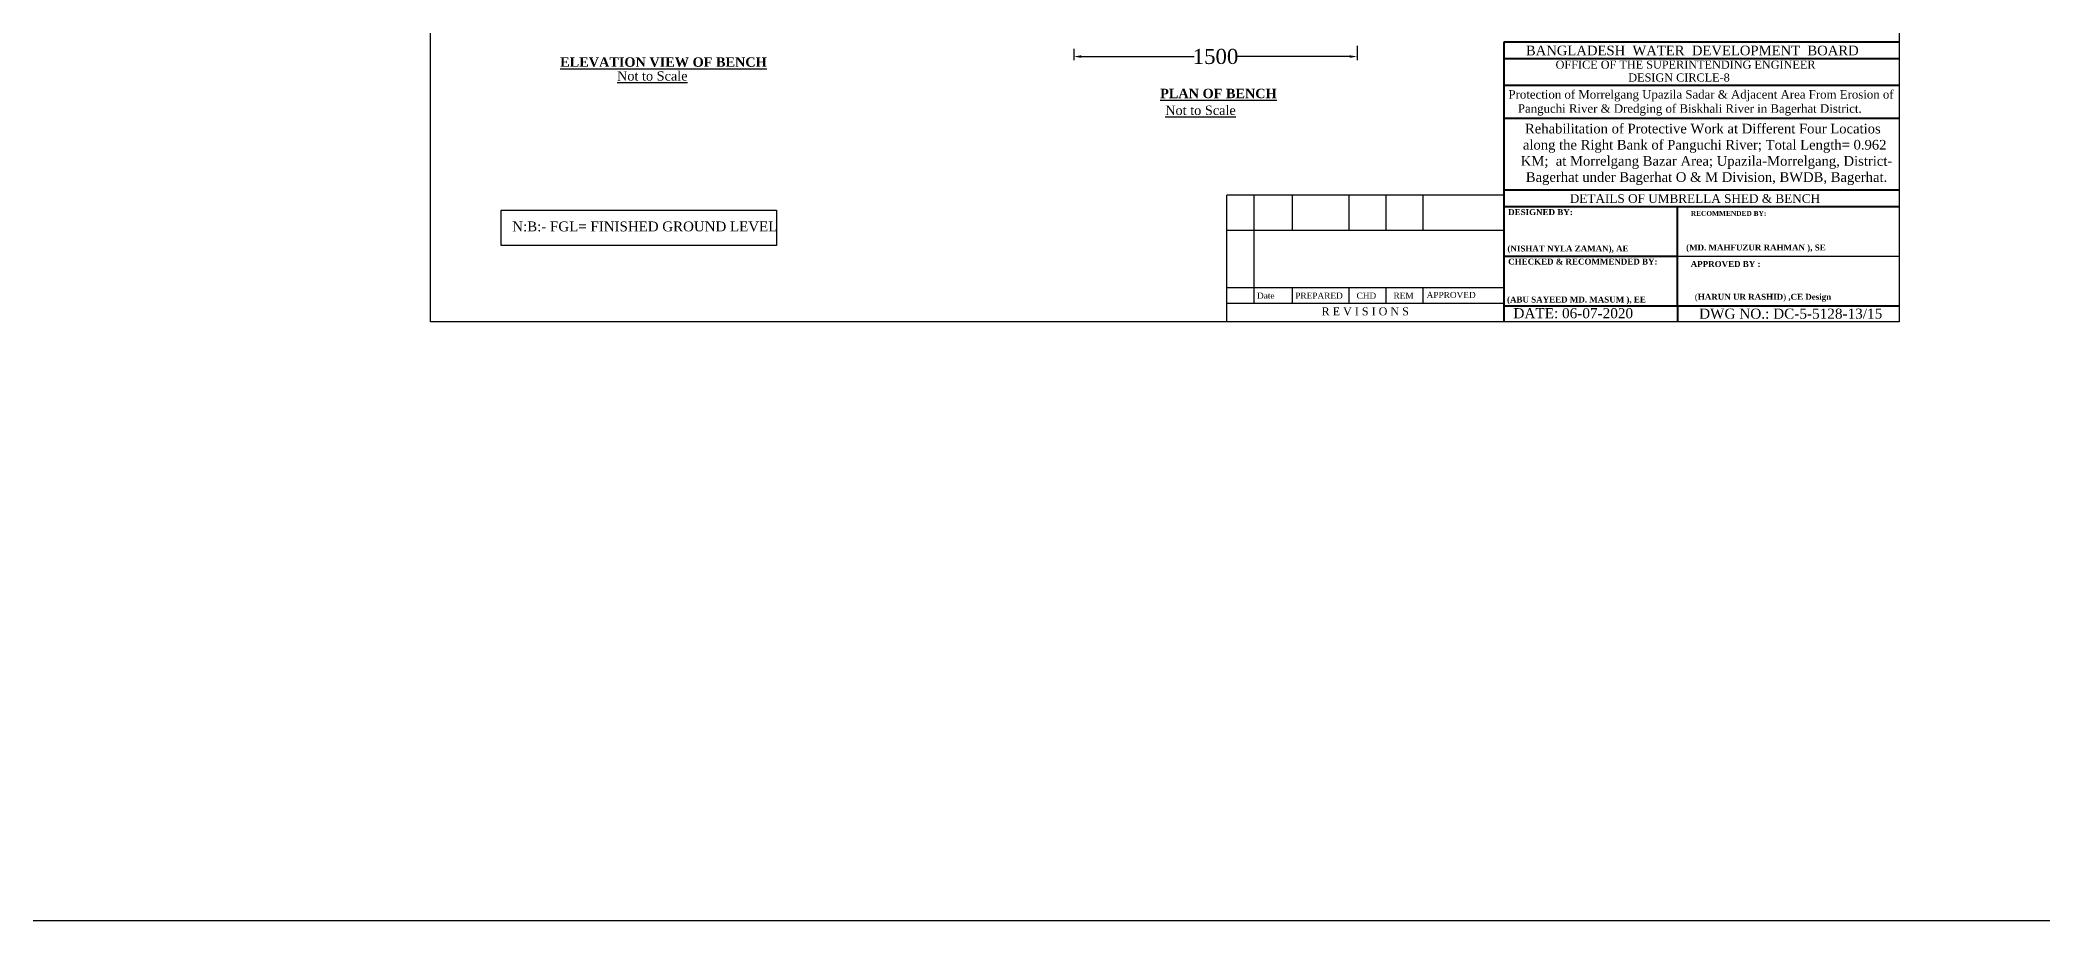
# Model space of a CAD drawing. Header units: metres. Extents: x -2434 to 11656, y -15288 to 8109.
# Drawn here: x 3931.5 to 4143.5, y -11792.2 to -11699 of the extents above; entities that cross this region are included whole.
import ezdxf
from ezdxf.enums import TextEntityAlignment as Align

# ---------------------------------------------------------------- set-up
doc = ezdxf.new("R2010")
doc.units = ezdxf.units.M
doc.layers.add('LINE', color=7, linetype='Continuous')
doc.layers.add('sheet', color=1, linetype='Continuous', lineweight=15)
doc.styles.add('dim', font='isocp.shx')
doc.styles.add('Kazi_T_H', font='timesbd.ttf')
doc.styles.get("Standard").update_dxf_attribs({"font": 'times.ttf'})
doc.dimstyles.new('STANDARD$0', dxfattribs={"dimscale": 0, "dimtxt": 8, "dimasz": 8, "dimexe": 4, "dimexo": 0, "dimgap": 2, "dimtad": 1, "dimdec": 0, "dimzin": 0, "dimdsep": 46, "dimtxsty": 'dim', "dimblk": 'DOTSMALL', "dimcen": 1, "dimclrd": 6, "dimclre": 6, "dimclrt": 256, "dimadec": 0, "dimazin": 0, "dimtfac": 1, "dimtdec": 0, "dimtix": 1, "dimtofl": 0, "dimtmove": 1, "dimatfit": 3, "dimldrblk": 'DOTSMALL', "dimfxl": 6, "dimtolj": 1, "dimtzin": 0, "dimarcsym": 0})

# ---------------------------------------------------------------- blocks, each defined once
blk = doc.blocks.new('*D381')
at = {"layer": 'Defpoints', "color": 0, "lineweight": -3}
for p in [(4040.94, -11699.68), (4070.94, -11699.36), (4070.94, -11700.71)]:
    blk.add_point(p, dxfattribs=at)
at = {"layer": 'sheet', "color": 0, "lineweight": -2}
for p, q in [((4040.94, -11699.9), (4040.94, -11701.08)), ((4041.74, -11700.71), (4053.67, -11700.71)), ((4070.14, -11700.71), (4058.21, -11700.71)), ((4070.94, -11699.58), (4070.94, -11701.08))]:
    blk.add_line(p, q, dxfattribs=at)
at = {"layer": 'sheet', "color": 0, "lineweight": -3}
for points in [[(4041.74, -11700.58), (4041.74, -11700.85), (4040.94, -11700.71)], [(4070.14, -11700.58), (4070.14, -11700.85), (4070.94, -11700.71)]]:
    blk.add_solid(points, dxfattribs=at)
at = {"layer": 'sheet', "color": 0, "lineweight": -3, "insert": (4055.94, -11700.71), "char_height": 0.4, "attachment_point": 5}
blk.add_mtext('\\A1;{\\H4x;1500}', dxfattribs=at)

msp = doc.modelspace()

# ---------------------------------------------------------------- linework, layer by layer
at = {"color": 0, "linetype": 'Continuous', "lineweight": -3, "ltscale": 0.5}
msp.add_line((4104.830146, -11721.857047), (4128.295396, -11721.857047), dxfattribs=at)
at = {"color": 7, "lineweight": 5, "ltscale": 0.2, "true_color": 0xffffff}
for p in [(4128.295396, -11727.097959), (4086.450339, -11728.805735)]:
    msp.add_line(p, (4128.295396, -11728.805735), dxfattribs=at)
at = {"color": 0, "linetype": 'Continuous', "lineweight": -3, "ltscale": 0.5}
msp.add_lwpolyline([(1816.766285, -11539.184507), (4613.12762, -11539.184507), (4613.12762, -11792.229715), (1816.766285, -11792.229715)], close=True, dxfattribs=at)
msp.add_lwpolyline([(4128.295396, -11728.805735), (3972.851945, -11728.805735), (3972.851945, -11620.970175), (4128.295396, -11620.970175)], close=True)
at = {"color": 0, "linetype": 'ByBlock', "lineweight": -3, "ltscale": 0.5}
msp.add_lwpolyline([(3980.313654, -11716.976051), (4009.470675, -11716.976051), (4009.470675, -11720.715938), (3980.313654, -11720.715938)], close=True, dxfattribs=at)
at = {"layer": 'LINE', "color": 0, "linetype": 'ByBlock', "lineweight": 40, "ltscale": 0.5}
for p, q in [((4128.295396, -11699.184162), (4086.450339, -11699.184162)), ((4086.450339, -11699.184162), (4086.450339, -11728.805735)), ((4128.295396, -11700.969332), (4086.450339, -11700.969332)), ((4128.295396, -11703.779476), (4086.448011, -11703.779476)), ((4128.295396, -11707.26971), (4086.448011, -11707.26971)), ((4128.295396, -11714.848303), (4086.450339, -11714.848303)), ((4128.295396, -11716.616134), (4086.450339, -11716.616134)), ((4104.830146, -11727.097959), (4104.830146, -11716.616134)), ((4086.450339, -11721.857047), (4104.830146, -11721.857047)), ((4086.450339, -11727.097959), (4128.295396, -11727.097959)), ((4104.892694, -11728.805735), (4104.892694, -11727.097959))]:
    msp.add_line(p, q, dxfattribs=at)
at = {"layer": 'LINE', "lineweight": -2, "ltscale": 0.5}
for p, q in [((4086.450339, -11715.39804), (4057.127925, -11715.39804)), ((4057.127925, -11728.805735), (4057.127925, -11715.39804)), ((4060.006573, -11715.39804), (4060.006573, -11726.842423)), ((4064.057744, -11715.39804), (4064.057744, -11719.140283)), ((4070.060779, -11715.39804), (4070.060779, -11719.140283)), ((4073.971528, -11715.39804), (4073.971528, -11719.140283)), ((4077.882277, -11715.39804), (4077.882277, -11719.140283)), ((4086.450339, -11719.140283), (4057.127925, -11719.140283)), ((4086.450339, -11725.215284), (4057.127925, -11725.215284)), ((4064.057744, -11725.215284), (4064.057744, -11726.842423)), ((4070.060779, -11725.215284), (4070.060779, -11726.842423)), ((4073.971528, -11725.215284), (4073.971528, -11726.842423)), ((4077.882277, -11725.215284), (4077.882277, -11726.842423)), ((4086.450339, -11726.842423), (4057.127925, -11726.842423))]:
    msp.add_line(p, q, dxfattribs=at)

# ---------------------------------------------------------------- texts
at = {"color": 0, "linetype": 'ByBlock', "lineweight": 30, "ltscale": 0.5, "insert": (3981.498212, -11718.173796), "char_height": 1.04780933, "width": 46.00178369, "attachment_point": 1}
msp.add_mtext('N:B:- FGL= FINISHED GROUND LEVEL\\P ', dxfattribs=at)
at = {"layer": 'LINE', "color": 0, "linetype": 'ByBlock', "lineweight": 40, "ltscale": 0.5}
for s, height, p in [('BANGLADESH  WATER  DEVELOPMENT  BOARD', 1.02638263, (4106.408415, -11700.58261)), ('OFFICE OF THE SUPERINTENDING ENGINEER', 0.85606931, (4105.695951, -11701.996231)), ('DESIGN CIRCLE-8', 0.85606931, (4105.003292, -11703.358995)), ('DETAILS OF UMBRELLA SHED & BENCH', 0.92455485, (4106.690826, -11716.207612))]:
    msp.add_text(s, height=height, dxfattribs=at).set_placement(p, align=Align.CENTER)
at = {"layer": 'LINE', "color": 0, "linetype": 'ByBlock', "lineweight": 40, "ltscale": 0.5, "style": 'Kazi_T_H'}
for s, height, p in [('DESIGNED BY:', 0.62890946, (4086.918562, -11717.496608)), ('RECOMMENDED BY:', 0.51083171, (4106.249806, -11717.57888)), ('(NISHAT NYLA ZAMAN), AE', 0.62890946, (4086.838038, -11721.349832)), ('(MD. MAHFUZUR RAHMAN ), SE', 0.62890946, (4105.7541, -11721.241821)), ('CHECKED & RECOMMENDED BY:', 0.62890946, (4086.918562, -11722.73752)), ('APPROVED BY :', 0.62890946, (4106.242277, -11722.988707)), ('(ABU SAYEED MD. MASUM ), EE', 0.62890946, (4086.798033, -11726.755288))]:
    msp.add_text(s, height=height, dxfattribs=at).set_placement(p)
at = {"layer": 'LINE', "lineweight": -2, "ltscale": 0.5}
for s, p in [('Date', (4060.332001, -11726.354281)), ('PREPARED', (4064.383172, -11726.354281)), ('CHD', (4070.874348, -11726.354281)), ('REM', (4074.785097, -11726.354281)), ('APPROVED', (4078.289918, -11726.276566))]:
    msp.add_text(s, height=0.6508554, dxfattribs=at).set_placement(p)
msp.add_text('R E V I S I O N S', height=0.84691938, dxfattribs=at).set_placement((4071.787968, -11728.112802), align=Align.CENTER)
at = {"layer": 'LINE', "color": 0, "linetype": 'ByBlock', "lineweight": 40, "ltscale": 0.5}
for s, p in [('DATE: 06-07-2020', (4087.471949, -11728.418572)), ('DWG NO.: DC-5-5128-13/15', (4107.130434, -11728.46504))]:
    msp.add_text(s, height=1.06735992, dxfattribs=at).set_placement(p)
for s, insert, char_height, width, attachment_point in [('                       Protection of Morrelgang Upazila Sadar & Adjacent Area From Erosion of      \\P                Panguchi River & Dredging of Biskhali River in Bagerhat District.', (4103.425035, -11704.26725), 0.9, 50.00693152, 2), ('       Rehabilitation of Protective Work at Different Four Locatios   \\P        along the Right Bank of Panguchi River; Total Length= 0.962  \\P         KM;  at Morrelgang Bazar Area; Upazila-Morrelgang, District- \\P         Bagerhat under Bagerhat O & M Division, BWDB, Bagerhat.', (4106.172739, -11714.321713), 1.02583774, 41.82207794, 8)]:
    msp.add_mtext(s, dxfattribs=dict(at, insert=insert, char_height=char_height, width=width, attachment_point=attachment_point))
at = {"layer": 'LINE', "color": 0, "linetype": 'ByBlock', "lineweight": 40, "ltscale": 0.5, "insert": (4113.896684, -11725.833488), "char_height": 0.628909464, "width": 20.07079786, "attachment_point": 2, "style": 'Kazi_T_H'}
msp.add_mtext('{\\fTimes New Roman|b0|i0|c0|p18;\\C7;(\\fTimes New Roman|b1|i0|c0|p18;HARUN UR RASHID\\fTimes New Roman|b0|i0|c0|p18;) },CE Design', dxfattribs=at)
at = {"layer": 'sheet', "color": 0, "lineweight": -3, "attachment_point": 1}
for s, insert, char_height, width in [('{\\fTahoma|b0|i0|c0|p34;\\P\\fTimes New Roman|b1|i0|c0|p18;\\H0.324x;\\LELEVATION VIEW OF BENCH}', (3986.570408, -11695.649806), 3.08688975, 11389.33697344), ('{\\fTahoma|b0|i0|c0|p34;\\P\\fTimes New Roman|b0|i0|c0|p18;\\H0.4319x;               \\LNot to Scale}', (3986.924812, -11698.401251), 2.31516731, 8542.00273008), ('{\\fTahoma|b0|i0|c0|p34;\\P\\fTimes New Roman|b1|i0|c0|p18;\\H0.324x;\\LPLAN OF BENCH}', (4050.077349, -11698.973238), 3.08688975, 11389.33697344), ('{\\fTahoma|b0|i0|c0|p34;\\P\\fTimes New Roman|b0|i0|c0|p18;\\H0.4319x;               \\LNot to Scale}', (4044.95509, -11702.04242), 2.31516731, 8542.00273008)]:
    msp.add_mtext(s, dxfattribs=dict(at, insert=insert, char_height=char_height, width=width))

# ---------------------------------------------------------------- dimensions: what is measured, and where the dimension line sits
at = {"layer": 'sheet', "color": 0, "lineweight": -3}
dim = msp.add_linear_dim(base=(4070.937168, -11700.713885), p1=(4040.937168, -11699.683522), p2=(4070.937168, -11699.362453), text='{\\H4x;1500}', dimstyle='STANDARD$0', override={"dimscale": 1, "dimtxt": 0.4, "dimasz": 0.8, "dimexe": 0.364, "dimexo": 0.219, "dimgap": 0.09, "dimtad": 0, "dimlfac": 1000, "dimlunit": 2, "dimtxsty": 'Standard', "dimcen": 0.09, "dimclrd": 0, "dimclre": 0, "dimclrt": 0, "dimtix": 0, "dimtmove": 0, "dimfxl": 0.12}, dxfattribs=at)
dim.commit()
dim.dimension.update_dxf_attribs({"geometry": '*D381', "text_midpoint": (4055.937168, -11700.713885)})

doc.saveas('drawing.dxf')
